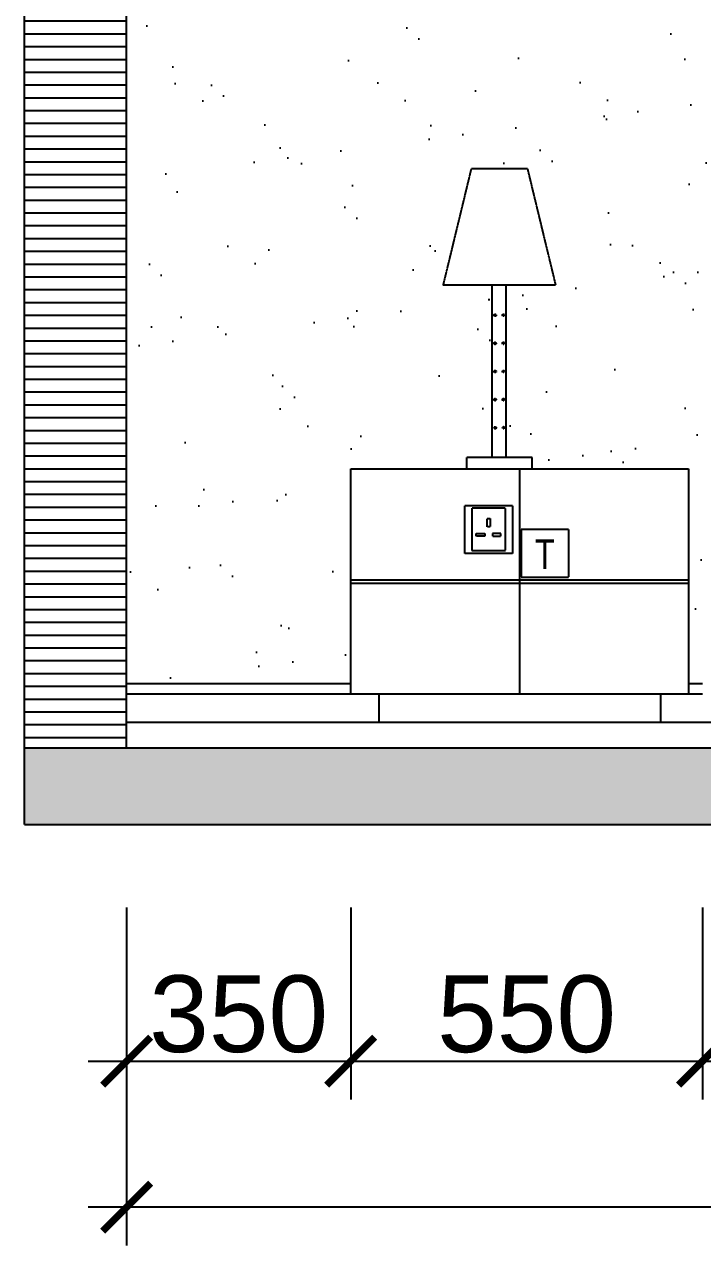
# Model space of a CAD drawing. Header units: millimetres. Extents: x 84840 to 206424, y -288515 to -124389.
# Drawn here: x 112853 to 113913, y -248794 to -246885 of the extents above; entities that cross this region are included whole.
import ezdxf
from ezdxf.enums import TextEntityAlignment as Align

# ---------------------------------------------------------------- set-up
doc = ezdxf.new("R2010")
doc.units = ezdxf.units.MM
doc.header["$PDMODE"] = 3
doc.linetypes.add('DASHED2', pattern=[0.375, 0.25, -0.125])
doc.layers.add('HAT【填充】', color=250, linetype='Continuous')
doc.styles.add('Arial', font='arial.ttf')
doc.styles.add('LOGO', font='arial.ttf')
doc.dimstyles.new('1比60', dxfattribs={"dimscale": 60, "dimtxt": 2, "dimasz": 1.25, "dimexe": 1, "dimexo": 1, "dimgap": 0.2, "dimtad": 1, "dimdec": 0, "dimrnd": 0.005, "dimzin": 0, "dimdsep": 46, "dimtxsty": 'Arial', "dimblk": 'ARCHTICK', "dimcen": 0.125, "dimdle": 1, "dimclrd": 44, "dimclre": 44, "dimclrt": 50, "dimadec": 0, "dimazin": 0, "dimtfac": 1, "dimtdec": 0, "dimtix": 1, "dimtmove": 2, "dimatfit": 3, "dimldrblk": 'DOT', "dimfxl": 4, "dimfxlon": 1, "dimtvp": 1, "dimtolj": 1, "dimtzin": 0, "dimarcsym": 0})

# ---------------------------------------------------------------- blocks, each defined once
blk = doc.blocks.new('0077888')
at = {"color": 6, "linetype": 'DASHED2'}
for p, q in [((89051.8, -31333.2), (89001.8, -31539.9)), ((89151.8, -31333.2), (89051.8, -31333.2)), ((89151.8, -31333.2), (89201.8, -31539.9)), ((89201.8, -31539.9), (89001.8, -31539.9)), ((89089.3, -31846.2), (89089.3, -31539.9)), ((89114.3, -31846.2), (89114.3, -31539.9)), ((89043.6, -31846.2), (89043.6, -31866.2)), ((89160, -31846.2), (89043.6, -31846.2)), ((89160, -31866.2), (89160, -31846.2)), ((88837.9, -32266.2), (88837.9, -31866.2)), ((88837.9, -31866.2), (89437.9, -31866.2)), ((88981.8, -31866.2), (89224.4, -31866.2)), ((89043.6, -31866.2), (89160, -31866.2)), ((89137.9, -31866.2), (89137.9, -32266.2)), ((89437.9, -31866.2), (89437.9, -32266.2)), ((89040.4, -32016.2, 0), (89040.4, -31931.2, 0)), ((89040.4, -31931.2, 0), (89125.4, -31931.2, 0)), ((89125.4, -31931.2, 0), (89125.4, -32016.2, 0)), ((89112.9, -31936.2, 0), (89052.9, -31936.2, 0)), ((89052.9, -31936.2, 0), (89052.9, -32011.2, 0)), ((89080.4, -31969.2, 0), (89080.4, -31954.2, 0)), ((89080.4, -31954.2, 0), (89085.4, -31954.2, 0)), ((89085.4, -31954.2, 0), (89085.4, -31969.2, 0)), ((89112.9, -32011.2, 0), (89112.9, -31936.2, 0)), ((89085.4, -31969.2, 0), (89080.4, -31969.2, 0)), ((89225.4, -31973.6, 0), (89140.4, -31973.6, 0)), ((89140.4, -31973.6, 0), (89140.4, -32058.6, 0)), ((89225.4, -32058.6, 0), (89225.4, -31973.6, 0)), ((89061, -31985.8, 0), (89061, -31980.8, 0)), ((89061, -31980.8, 0), (89076, -31980.8, 0)), ((89076, -31985.8, 0), (89061, -31985.8, 0)), ((89076, -31980.8, 0), (89076, -31985.8, 0)), ((89089.7, -31980.8, 0), (89089.7, -31985.8, 0)), ((89104.7, -31980.8, 0), (89089.7, -31980.8, 0)), ((89089.7, -31985.8, 0), (89104.7, -31985.8, 0)), ((89104.7, -31985.8, 0), (89104.7, -31980.8, 0)), ((89125.4, -32016.2, 0), (89040.4, -32016.2, 0)), ((89052.9, -32011.2, 0), (89112.9, -32011.2, 0)), ((88837.9, -32063.2), (89437.9, -32063.2)), ((89140.4, -32058.6, 0), (89225.4, -32058.6, 0)), ((88837.9, -32069.2), (89437.9, -32069.2)), ((89437.9, -32266.2), (88837.9, -32266.2)), ((88887.9, -32266.2), (88887.9, -32316.2, 0)), ((89387.9, -32266.2), (89387.9, -32316.2, 0))]:
    blk.add_line(p, q, dxfattribs=at)
for centre in [(89094.3, -31593.1), (89109.3, -31593.1), (89094.3, -31643.1), (89109.3, -31643.1), (89094.3, -31693.1), (89109.3, -31693.1), (89094.3, -31743.1), (89109.3, -31743.1), (89094.3, -31793.1), (89109.3, -31793.1)]:
    blk.add_circle(centre, 2, dxfattribs=at)
at = {"color": 6, "linetype": 'DASHED2', "style": 'LOGO', "width": 0.781999}
blk.add_text('T', height=52.8, dxfattribs=at).set_placement((89182.8, -32017.9, 0), align=Align.MIDDLE_CENTER)
blk = doc.blocks.new('_ArchTick')
at = {"color": 0, "linetype": 'ByBlock', "const_width": 0.15}
blk.add_lwpolyline([(-0.5, -0.5), (0.5, 0.5)], dxfattribs=at)
blk = doc.blocks.new('*D83')
at = {"color": 44, "lineweight": -2}
for p, q in [((113012.5, -248266.1), (113012.5, -248566.1)), ((113362.7, -248266.1), (113362.7, -248566.1)), ((112952.5, -248506.1), (113422.7, -248506.1))]:
    blk.add_line(p, q, dxfattribs=at)
at = {"layer": 'Defpoints', "color": 0}
for p in [(113362.7, -247932.3), (113012.5, -247976.3), (113362.7, -248506.1)]:
    blk.add_point(p, dxfattribs=at)
at = {"color": 44, "lineweight": -2, "xscale": 75, "yscale": 75, "zscale": 75, "rotation": 180}
blk.add_blockref('_ArchTick', (113012.5, -248506.1), dxfattribs=at)
at = {"color": 44, "lineweight": -2, "xscale": 75, "yscale": 75, "zscale": 75}
blk.add_blockref('_ArchTick', (113362.7, -248506.1), dxfattribs=at)
at = {"color": 50, "insert": (113187.6, -248432.8), "char_height": 120, "attachment_point": 5, "style": 'Arial'}
blk.add_mtext('\\A1;350', dxfattribs=at)
blk = doc.blocks.new('_Dot')
at = {"color": 0, "linetype": 'ByBlock', "lineweight": -2}
blk.add_line((-0.5, 0), (-1, 0), dxfattribs=at)
at = {"color": 0, "linetype": 'ByBlock', "const_width": 0.5}
blk.add_lwpolyline([(-0.25, 0, 1), (0.25, 0, 1)], format="xyb", close=True, dxfattribs=at)
blk = doc.blocks.new('*D84')
at = {"color": 44, "lineweight": -2}
for p, q in [((113362.7, -248266.1), (113362.7, -248566.1)), ((113912.7, -248266.1), (113912.7, -248566.1)), ((113302.7, -248506.1), (113972.7, -248506.1))]:
    blk.add_line(p, q, dxfattribs=at)
at = {"layer": 'Defpoints', "color": 0}
for p in [(113912.7, -247470.9), (113362.7, -247932.3), (113912.7, -248506.1)]:
    blk.add_point(p, dxfattribs=at)
at = {"color": 44, "lineweight": -2, "xscale": 75, "yscale": 75, "zscale": 75, "rotation": 180}
blk.add_blockref('_ArchTick', (113362.7, -248506.1), dxfattribs=at)
at = {"color": 44, "lineweight": -2, "xscale": 75, "yscale": 75, "zscale": 75}
blk.add_blockref('_ArchTick', (113912.7, -248506.1), dxfattribs=at)
at = {"color": 50, "insert": (113637.7, -248432.9), "char_height": 120, "attachment_point": 5, "style": 'Arial'}
blk.add_mtext('\\A1;550', dxfattribs=at)
blk = doc.blocks.new('*D85')
at = {"color": 44, "lineweight": -2}
for p, q in [((113912.7, -248266.1), (113912.7, -248566.1)), ((115712.7, -248266.1), (115712.7, -248566.1)), ((113852.7, -248506.1), (115772.7, -248506.1))]:
    blk.add_line(p, q, dxfattribs=at)
at = {"layer": 'Defpoints', "color": 0}
for p in [(113912.7, -247470.9), (115712.7, -247470.9), (115712.7, -248506.1)]:
    blk.add_point(p, dxfattribs=at)
at = {"color": 44, "lineweight": -2, "xscale": 75, "yscale": 75, "zscale": 75, "rotation": 180}
blk.add_blockref('_ArchTick', (113912.7, -248506.1), dxfattribs=at)
at = {"color": 44, "lineweight": -2, "xscale": 75, "yscale": 75, "zscale": 75}
blk.add_blockref('_ArchTick', (115712.7, -248506.1), dxfattribs=at)
at = {"color": 50, "insert": (114812.7, -248432.9), "char_height": 120, "attachment_point": 5, "style": 'Arial'}
blk.add_mtext('\\A1;1800', dxfattribs=at)
blk = doc.blocks.new('*D88')
at = {"color": 44, "lineweight": -2}
for p, q in [((113012.5, -248566.1), (113012.5, -248794.4)), ((116472.7, -248566.1), (116472.7, -248794.4)), ((116532.7, -248734.4), (112952.5, -248734.4))]:
    blk.add_line(p, q, dxfattribs=at)
at = {"layer": 'Defpoints', "color": 0}
for p in [(113012.5, -248506.1), (116472.7, -248506.1), (113012.5, -248734.4)]:
    blk.add_point(p, dxfattribs=at)
at = {"color": 44, "lineweight": -2, "xscale": 75, "yscale": 75, "zscale": 75, "rotation": 180}
blk.add_blockref('_ArchTick', (113012.5, -248734.4), dxfattribs=at)
at = {"color": 44, "lineweight": -2, "xscale": 75, "yscale": 75, "zscale": 75}
blk.add_blockref('_ArchTick', (116472.7, -248734.4), dxfattribs=at)
at = {"color": 50, "insert": (114742.6, -248661.1), "char_height": 120, "attachment_point": 5, "style": 'Arial'}
blk.add_mtext('\\A1;3460', dxfattribs=at)

msp = doc.modelspace()

# ---------------------------------------------------------------- hatches: boundary and pattern name
h = msp.add_hatch(color=8)
h.paths.add_polyline_path([(112852.7, -244976.3), (112852.7, -245096.3), (116772.7, -245096.3), (116772.7, -244976.3)])
h.paths.add_polyline_path([(116772.7, -248136.3), (116772.7, -248016.3), (112852.7, -248016.3), (112852.7, -248136.3)])
h = msp.add_hatch()
h.set_pattern_fill('AR-SAND', color=250, scale=4, style=0)
h.paths.add_polyline_path([(116472.7, -245316.3), (116292.7, -245316.3), (116292.7, -245466.3), (116272.7, -245466.3), (116272.7, -245166.3), (113032.5, -245166.3), (113032.5, -245466.3), (113012.5, -245466.3), (113012.5, -247916.3), (113362.7, -247916.3), (113362.7, -247580.3), (113489.4, -247580.3), (113489.4, -247580.3), (113543.8, -247580.3), (113543.8, -247562.7), (113584, -247562.7), (113584, -247293.1), (113507, -247293.1), (113551, -247111.3), (113639, -247111.3), (113683, -247293.1), (113606, -247293.1), (113606, -247562.7), (113646.2, -247562.7), (113646.2, -247580.3), (113702.9, -247580.3), (113702.9, -247580.3), (113890.7, -247580.3), (113890.7, -247916.3), (113912.7, -247916.3), (113912.7, -247256.3), (115712.7, -247256.3), (115712.7, -247916.3), (115734.7, -247916.3), (115734.7, -247580.3), (115861.4, -247580.3), (115861.4, -247580.3), (115915.8, -247580.3), (115915.8, -247562.7), (115956, -247562.7), (115956, -247293.1), (115879, -247293.1), (115923, -247111.3), (116011, -247111.3), (116055, -247293.1), (115978, -247293.1), (115978, -247562.7), (116018.2, -247562.7), (116018.2, -247580.3), (116074.9, -247580.3), (116074.9, -247580.3), (116262.7, -247580.3), (116262.7, -247916.3), (116472.7, -247916.3)])
at = {"layer": 'HAT【填充】'}
h = msp.add_hatch(dxfattribs=at)
h.set_pattern_fill('_USER', color=256, scale=20, style=0, pattern_type=0)
h.set_pattern_definition([(0, (-10415.045, 0), (0, 20), [])])
h.paths.add_polyline_path([(116772.7, -245096.3), (116472.7, -245096.3), (116472.7, -248016.3), (116772.7, -248016.3)])
h.paths.add_polyline_path([(113012.5, -245096.3), (112852.7, -245096.3), (112852.7, -248016.3), (113012.5, -248016.3)])

# ---------------------------------------------------------------- linework, layer by layer
for p, q in [((112852.7, -248136.3), (112852.7, -244976.3)), ((113012.5, -248016.3), (113012.5, -245096.3)), ((112852.7, -248016.3), (116772.7, -248016.3)), ((112852.7, -248136.3), (116772.7, -248136.3))]:
    msp.add_line(p, q)
at = {"color": 4}
for p, q in [((113362.7, -247916.3), (113012.5, -247916.3)), ((113912.7, -247916.3), (113890.7, -247916.3))]:
    msp.add_line(p, q, dxfattribs=at)
at = {"color": 8}
for p, q in [((113406.7, -247932.3), (113012.5, -247932.3)), ((113912.7, -247932.3), (113890.7, -247932.3))]:
    msp.add_line(p, q, dxfattribs=at)
at = {"color": 250}
msp.add_line((113012.5, -247976.3), (116472.7, -247976.3), dxfattribs=at)

# ---------------------------------------------------------------- block references
at = {"xscale": 0.8799999999991996, "yscale": 0.8800000000046566, "zscale": 0.8800000000000001}
msp.add_blockref('0077888', (35185.4, -219538), dxfattribs=at)

# ---------------------------------------------------------------- dimensions: what is measured, and where the dimension line sits
for base, p1, p2, picture, middle in [((113912.7, -248506.1), (113362.7, -247932.3), (113912.7, -247470.9), '*D84', (113637.7, -248432.9)), ((115712.7, -248506.1), (113912.7, -247470.9), (115712.7, -247470.9), '*D85', (114812.7, -248432.9)), ((113362.7, -248506.1), (113012.5, -247976.3), (113362.7, -247932.3), '*D83', (113187.6, -248432.8)), ((113012.5, -248734.4), (116472.7, -248506.1), (113012.5, -248506.1), '*D88', (114742.6, -248661.1))]:
    dim = msp.add_linear_dim(base=base, p1=p1, p2=p2, dimstyle='1比60', override={"dimzin": 8})
    dim.commit()
    dim.dimension.update_dxf_attribs({"geometry": picture, "text_midpoint": middle})

doc.saveas('drawing.dxf')
